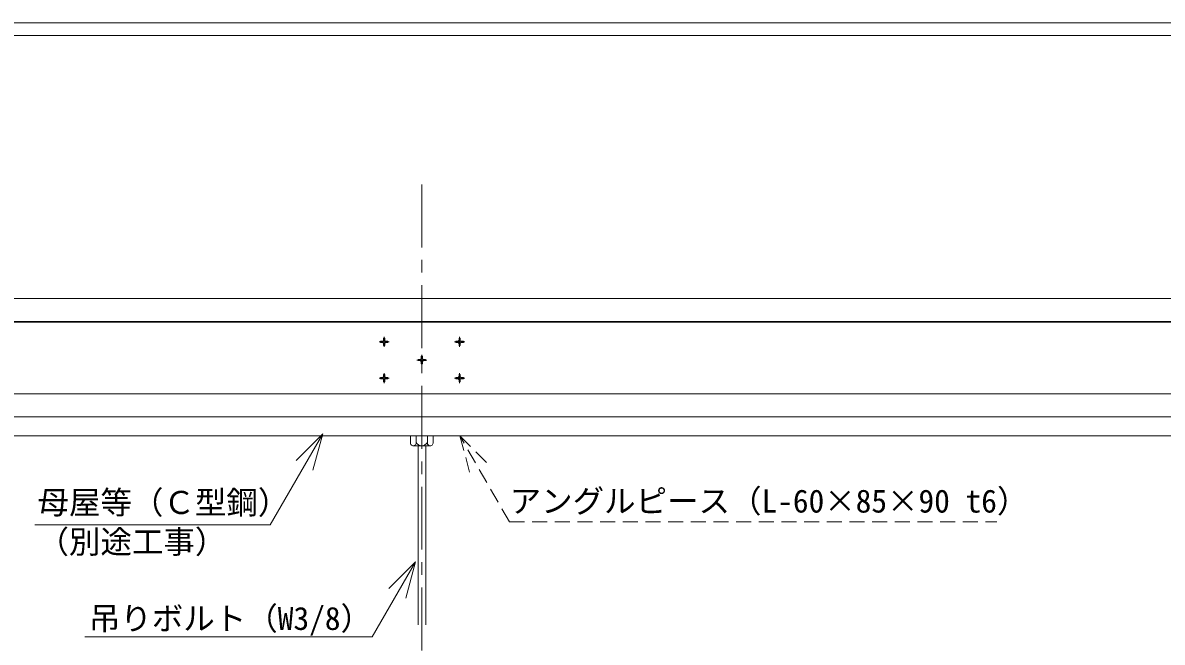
# Model space of a CAD drawing. Units: millimetres at full size, sheet at 1:10; details may follow other scales. Extents: x -2077 to 2023, y -1433 to 1417.
# Drawn here: x 391 to 1296, y -649 to -157 of the extents above; entities that cross this region are included whole.
import ezdxf
from ezdxf.enums import TextEntityAlignment as Align

# ---------------------------------------------------------------- set-up
doc = ezdxf.new("R2010")
doc.units = ezdxf.units.MM
doc.header["$LTSCALE"] = 10
doc.linetypes.add('CHAIN1', pattern=[8, 5, -1, 1, -1])
doc.linetypes.add('DASHED1', pattern=[1.8, 1.2, -0.6])
for name, color, linetype, lineweight in [('1-0_断面', 7, 'Continuous', 9), ('1-2_文字', 7, 'Continuous', 9), ('F-1_レイアウト', 7, 'Continuous', 9)]:
    doc.layers.add(name, color=color, linetype=linetype, lineweight=lineweight)
doc.styles.add('ＭＳ ゴシック', font='')
doc.styles.get('ＭＳ ゴシック').set_extended_font_data('MS Gothic')

msp = doc.modelspace()

# ---------------------------------------------------------------- linework, layer by layer
at = {"layer": '1-0_断面', "color": 4, "linetype": 'CHAIN1'}
msp.add_line((708.1, -285.2), (708.1, -1102.65), dxfattribs=at)
at = {"layer": '1-0_断面'}
for p, q in [((-316.22, -375.85), (1722.07, -375.85)), ((-316.22, -394.05), (1722.07, -394.05)), ((-316.22, -394.71), (1722.07, -394.71)), ((678.09, -414.28), (678.09, -406.28)), ((738.09, -414.28), (738.09, -406.28)), ((682.09, -410.28), (674.09, -410.28)), ((676.59, -409.78), (675.13, -409.78)), ((676.59, -410.78), (675.13, -410.78)), ((677.59, -408.78), (677.59, -407.32)), ((677.59, -413.24), (677.59, -411.78)), ((678.59, -408.78), (678.59, -407.32)), ((678.59, -413.24), (678.59, -411.78)), ((681.04, -409.78), (679.59, -409.78)), ((681.04, -410.78), (679.59, -410.78)), ((742.09, -410.28), (734.09, -410.28)), ((736.59, -409.78), (735.13, -409.78)), ((736.59, -410.78), (735.13, -410.78)), ((737.59, -408.78), (737.59, -407.32)), ((737.59, -413.24), (737.59, -411.78)), ((738.59, -408.78), (738.59, -407.32)), ((738.59, -413.24), (738.59, -411.78)), ((741.04, -409.78), (739.59, -409.78)), ((741.04, -410.78), (739.59, -410.78)), ((712.1, -424.64), (704.1, -424.64)), ((706.6, -424.14), (705.14, -424.14)), ((706.6, -425.14), (705.14, -425.14)), ((707.6, -423.14), (707.6, -421.68)), ((708.1, -428.64), (708.1, -420.64)), ((708.6, -423.14), (708.6, -421.68)), ((711.06, -424.14), (709.6, -424.14)), ((711.06, -425.14), (709.6, -425.14)), ((707.6, -427.6), (707.6, -426.14)), ((708.6, -427.6), (708.6, -426.14)), ((682.09, -439.01), (674.09, -439.01)), ((676.59, -438.51), (675.13, -438.51)), ((676.59, -439.51), (675.13, -439.51)), ((677.59, -437.51), (677.59, -436.05)), ((677.59, -441.97), (677.59, -440.51)), ((678.09, -443.01), (678.09, -435.01)), ((678.59, -437.51), (678.59, -436.05)), ((678.59, -441.97), (678.59, -440.51)), ((681.04, -438.51), (679.59, -438.51)), ((681.04, -439.51), (679.59, -439.51)), ((742.09, -439.01), (734.09, -439.01)), ((736.59, -438.51), (735.13, -438.51)), ((736.59, -439.51), (735.13, -439.51)), ((737.59, -437.51), (737.59, -436.05)), ((737.59, -441.97), (737.59, -440.51)), ((738.09, -443.01), (738.09, -435.01)), ((738.59, -437.51), (738.59, -436.05)), ((738.59, -441.97), (738.59, -440.51)), ((741.04, -438.51), (739.59, -438.51)), ((741.04, -439.51), (739.59, -439.51)), ((-316.22, -451.51), (1722.07, -451.51)), ((-316.22, -469.7), (1722.07, -469.7)), ((-316.22, -484.76), (1722.07, -484.76)), ((698.97, -490.74), (698.97, -484.76)), ((703.47, -490.26), (703.47, -484.76)), ((712.47, -490.26), (712.47, -484.76)), ((716.97, -490.74), (716.97, -484.76)), ((701.22, -492.76), (714.72, -492.76)), ((705.1, -634.76), (705.1, -492.76)), ((711.1, -634.76), (711.1, -492.76))]:
    msp.add_line(p, q, dxfattribs=at)
for centre, radius, start, end in [((678.09, -410.28), 3, 80.40593, 99.59407), ((738.09, -410.28), 3, 80.40593, 99.59407), ((678.09, -410.28), 3, 170.40593, 189.59407), ((676.59, -408.78), 1, 270, 0), ((676.59, -411.78), 1, 0, 90), ((678.09, -410.28), 3, 260.40593, 279.59407), ((679.59, -408.78), 1, 180, 270), ((679.59, -411.78), 1, 90, 180), ((678.09, -410.28), 3, 350.40593, 9.59407), ((738.09, -410.28), 3, 170.40593, 189.59407), ((736.59, -408.78), 1, 270, 0), ((736.59, -411.78), 1, 0, 90), ((738.09, -410.28), 3, 260.40593, 279.59407), ((739.59, -408.78), 1, 180, 270), ((739.59, -411.78), 1, 90, 180), ((738.09, -410.28), 3, 350.40593, 9.59407), ((708.1, -424.64), 3, 170.40593, 189.59407), ((706.6, -423.14), 1, 270, 0), ((706.6, -426.14), 1, 0, 90), ((708.1, -424.64), 3, 80.40593, 99.59407), ((709.6, -423.14), 1, 180, 270), ((709.6, -426.14), 1, 90, 180), ((708.1, -424.64), 3, 350.40593, 9.59407), ((708.1, -424.64), 3, 260.40593, 279.59407), ((678.09, -439.01), 3, 170.40593, 189.59407), ((676.59, -437.51), 1, 270, 0), ((676.59, -440.51), 1, 0, 90), ((678.09, -439.01), 3, 80.40593, 99.59407), ((678.09, -439.01), 3, 260.40593, 279.59407), ((679.59, -437.51), 1, 180, 270), ((679.59, -440.51), 1, 90, 180), ((678.09, -439.01), 3, 350.40593, 9.59407), ((738.09, -439.01), 3, 170.40593, 189.59407), ((736.59, -437.51), 1, 270, 0), ((736.59, -440.51), 1, 0, 90), ((738.09, -439.01), 3, 80.40593, 99.59407), ((738.09, -439.01), 3, 260.40593, 279.59407), ((739.59, -437.51), 1, 180, 270), ((739.59, -440.51), 1, 90, 180), ((738.09, -439.01), 3, 350.40593, 9.59407), ((701.22, -490.5), 2.26, 186.02525, 6.02561), ((707.97, -487.46), 5.3, 211.89079, 328.10922), ((714.72, -490.5), 2.26, 173.97441, 353.97475)]:
    msp.add_arc(centre, radius, start, end, dxfattribs=at)
at = {"layer": '1-2_文字'}
for p, q in [((587.68, -555.39), (629.35, -483.22)), ((629.35, -483.22), (608.14, -504.43)), ((629.35, -483.22), (621.59, -512.19)), ((400.62, -555.39), (587.68, -555.39)), ((668.59, -644.45), (703.01, -584.83)), ((703.01, -584.83), (681.8, -606.05)), ((703.01, -584.83), (695.24, -613.81)), ((668.59, -644.45), (440.46, -644.45))]:
    msp.add_line(p, q, dxfattribs=at)
at = {"layer": '1-2_文字', "linetype": 'DASHED1'}
for p, q in [((738.23, -484.76), (745.99, -513.74)), ((738.23, -484.76), (759.44, -505.98)), ((777.68, -553.09), (738.23, -484.76)), ((777.68, -553.09), (1164.87, -553.09))]:
    msp.add_line(p, q, dxfattribs=at)
at = {"layer": 'F-1_レイアウト'}
for p, q in [((-677.43, -156.93), (2022.57, -156.93)), ((-677.43, -166.93), (2022.57, -166.93))]:
    msp.add_line(p, q, dxfattribs=at)

# ---------------------------------------------------------------- texts
at = {"layer": '1-2_文字', "style": 'ＭＳ ゴシック'}
for s, p in [('アングルピース（L-60×85×90 t6）', (777.83, -551.27)), ('母屋等（Ｃ型鋼）', (402.77, -552.4)), ('（別途工事）', (402.77, -583.6)), ('吊りボルト（W3/8）', (443.59, -644.45))]:
    msp.add_text(s, height=18.33, dxfattribs=at).set_placement(p, align=Align.BOTTOM_LEFT)

doc.saveas('drawing.dxf')
